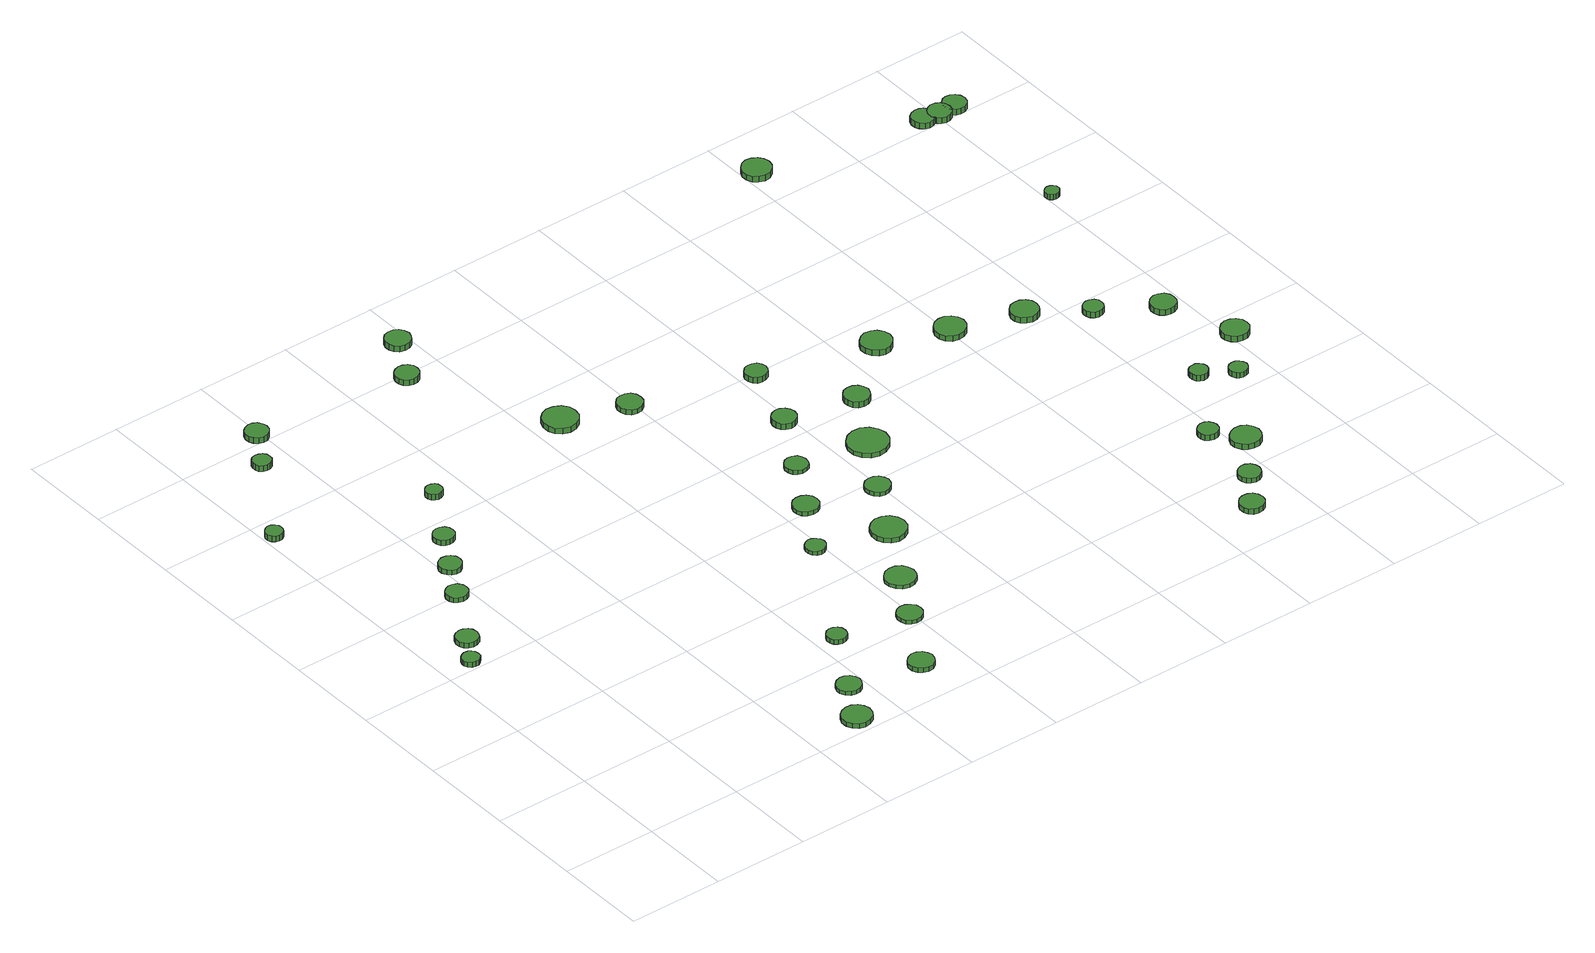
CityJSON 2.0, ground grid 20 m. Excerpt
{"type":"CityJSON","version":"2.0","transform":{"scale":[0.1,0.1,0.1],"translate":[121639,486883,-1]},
"CityObjects":{
"tree1":{"type":"SolitaryVegetationObject","attributes":{"function":"something"},"geometry":[{"type":"MultiSurface","lod":"1","boundaries":[[[0,1,2,3,4,5,6,7,8,9,10,11,12,13,14]],[[15,16,17,18,19,20,21,22,23,24,25,26,27,28,29]],[[0,29,28,1]],[[1,28,27,2]],[[2,27,26,3]],[[3,26,25,4]],[[4,25,24,5]],[[5,24,23,6]],[[6,23,22,7]],[[7,22,21,8]],[[8,21,20,9]],[[9,20,19,10]],[[10,19,18,11]],[[11,18,17,12]],[[12,17,16,13]],[[13,16,15,14]],[[14,15,29,0]]]}]},
"tree2":{"type":"SolitaryVegetationObject","attributes":{"function":"something"},"geometry":[{"type":"MultiSurface","lod":"1","boundaries":[[[30,31,32,33,34,35,36,37,38,39,40,41,42,43,44]],[[45,46,47,48,49,50,51,52,53,54,55,56,57,58,59]],[[30,59,58,31]],[[31,58,57,32]],[[32,57,56,33]],[[33,56,55,34]],[[34,55,54,35]],[[35,54,53,36]],[[36,53,52,37]],[[37,52,51,38]],[[38,51,50,39]],[[39,50,49,40]],[[40,49,48,41]],[[41,48,47,42]],[[42,47,46,43]],[[43,46,45,44]],[[44,45,59,30]]]}]},
"tree3":{"type":"SolitaryVegetationObject","attributes":{"function":"something"},"geometry":[{"type":"MultiSurface","lod":"1","boundaries":[[[60,61,62,63,64,65,66,67,68,69,70,71,72,73,74]],[[75,76,77,78,79,80,81,82,83,84,85,86,87,88,89]],[[60,89,88,61]],[[61,88,87,62]],[[62,87,86,63]],[[63,86,85,64]],[[64,85,84,65]],[[65,84,83,66]],[[66,83,82,67]],[[67,82,81,68]],[[68,81,80,69]],[[69,80,79,70]],[[70,79,78,71]],[[71,78,77,72]],[[72,77,76,73]],[[73,76,75,74]],[[74,75,89,60]]]}]},
"tree4":{"type":"SolitaryVegetationObject","attributes":{"function":"something"},"geometry":[{"type":"MultiSurface","lod":"1","boundaries":[[[90,91,92,93,94,95,96,97,98,99,100,101,102,103,104]],[[105,106,107,108,109,110,111,112,113,114,115,116,117,118,119]],[[90,119,118,91]],[[91,118,117,92]],[[92,117,116,93]],[[93,116,115,94]],[[94,115,114,95]],[[95,114,113,96]],[[96,113,112,97]],[[97,112,111,98]],[[98,111,110,99]],[[99,110,109,100]],[[100,109,108,101]],[[101,108,107,102]],[[102,107,106,103]],[[103,106,105,104]],[[104,105,119,90]]]}]},
"tree5":{"type":"SolitaryVegetationObject","attributes":{"function":"something"},"geometry":[{"type":"MultiSurface","lod":"1","boundaries":[[[120,121,122,123,124,125,126,127,128,129,130,131,132,133,134]],[[135,136,137,138,139,140,141,142,143,144,145,146,147,148,149]],[[120,149,148,121]],[[121,148,147,122]],[[122,147,146,123]],[[123,146,145,124]],[[124,145,144,125]],[[125,144,143,126]],[[126,143,142,127]],[[127,142,141,128]],[[128,141,140,129]],[[129,140,139,130]],[[130,139,138,131]],[[131,138,137,132]],[[132,137,136,133]],[[133,136,135,134]],[[134,135,149,120]]]}]},
"tree6":{"type":"SolitaryVegetationObject","attributes":{"function":"something"},"geometry":[{"type":"MultiSurface","lod":"1","boundaries":[[[150,151,152,153,154,155,156,157,158,159,160,161,162,163,164]],[[165,166,167,168,169,170,171,172,173,174,175,176,177,178,179]],[[150,179,178,151]],[[151,178,177,152]],[[152,177,176,153]],[[153,176,175,154]],[[154,175,174,155]],[[155,174,173,156]],[[156,173,172,157]],[[157,172,171,158]],[[158,171,170,159]],[[159,170,169,160]],[[160,169,168,161]],[[161,168,167,162]],[[162,167,166,163]],[[163,166,165,164]],[[164,165,179,150]]]}]},
"tree7":{"type":"SolitaryVegetationObject","attributes":{"function":"something"},"geometry":[{"type":"MultiSurface","lod":"1","boundaries":[[[180,181,182,183,184,185,186,187,188,189,190,191,192,193,194]],[[195,196,197,198,199,200,201,202,203,204,205,206,207,208,209]],[[180,209,208,181]],[[181,208,207,182]],[[182,207,206,183]],[[183,206,205,184]],[[184,205,204,185]],[[185,204,203,186]],[[186,203,202,187]],[[187,202,201,188]],[[188,201,200,189]],[[189,200,199,190]],[[190,199,198,191]],[[191,198,197,192]],[[192,197,196,193]],[[193,196,195,194]],[[194,195,209,180]]]}]},
"tree8":{"type":"SolitaryVegetationObject","attributes":{"function":"something"},"geometry":[{"type":"MultiSurface","lod":"1","boundaries":[[[210,211,212,213,214,215,216,217,218,219,220,221,222,223,224]],[[225,226,227,228,229,230,231,232,233,234,235,236,237,238,239]],[[210,239,238,211]],[[211,238,237,212]],[[212,237,236,213]],[[213,236,235,214]],[[214,235,234,215]],[[215,234,233,216]],[[216,233,232,217]],[[217,232,231,218]],[[218,231,230,219]],[[219,230,229,220]],[[220,229,228,221]],[[221,228,227,222]],[[222,227,226,223]],[[223,226,225,224]],[[224,225,239,210]]]}]},
"tree9":{"type":"SolitaryVegetationObject","attributes":{"function":"something"},"geometry":[{"type":"MultiSurface","lod":"1","boundaries":[[[240,241,242,243,244,245,246,247,248,249,250,251,252,253,254]],[[255,256,257,258,259,260,261,262,263,264,265,266,267,268,269]],[[240,269,268,241]],[[241,268,267,242]],[[242,267,266,243]],[[243,266,265,244]],[[244,265,264,245]],[[245,264,263,246]],[[246,263,262,247]],[[247,262,261,248]],[[248,261,260,249]],[[249,260,259,250]],[[250,259,258,251]],[[251,258,257,252]],[[252,257,256,253]],[[253,256,255,254]],[[254,255,269,240]]]}]},
"tree10":{"type":"SolitaryVegetationObject","attributes":{"function":"something"},"geometry":[{"type":"MultiSurface","lod":"1","boundaries":[[[270,271,272,273,274,275,276,277,278,279,280,281,282,283,284]],[[285,286,287,288,289,290,291,292,293,294,295,296,297,298,299]],[[270,299,298,271]],[[271,298,297,272]],[[272,297,296,273]],[[273,296,295,274]],[[274,295,294,275]],[[275,294,293,276]],[[276,293,292,277]],[[277,292,291,278]],[[278,291,290,279]],[[279,290,289,280]],[[280,289,288,281]],[[281,288,287,282]],[[282,287,286,283]],[[283,286,285,284]],[[284,285,299,270]]]}]},
"tree11":{"type":"SolitaryVegetationObject","attributes":{"function":"something"},"geometry":[{"type":"MultiSurface","lod":"1","boundaries":[[[300,301,302,303,304,305,306,307,308,309,310,311,312,313,314]],[[315,316,317,318,319,320,321,322,323,324,325,326,327,328,329]],[[300,329,328,301]],[[301,328,327,302]],[[302,327,326,303]],[[303,326,325,304]],[[304,325,324,305]],[[305,324,323,306]],[[306,323,322,307]],[[307,322,321,308]],[[308,321,320,309]],[[309,320,319,310]],[[310,319,318,311]],[[311,318,317,312]],[[312,317,316,313]],[[313,316,315,314]],[[314,315,329,300]]]}]},
"tree12":{"type":"SolitaryVegetationObject","attributes":{"function":"something"},"geometry":[{"type":"MultiSurface","lod":"1","boundaries":[[[330,331,332,333,334,335,336,337,338,339,340,341,342,343,344]],[[345,346,347,348,349,350,351,352,353,354,355,356,357,358,359]],[[330,359,358,331]],[[331,358,357,332]],[[332,357,356,333]],[[333,356,355,334]],[[334,355,354,335]],[[335,354,353,336]],[[336,353,352,337]],[[337,352,351,338]],[[338,351,350,339]],[[339,350,349,340]],[[340,349,348,341]],[[341,348,347,342]],[[342,347,346,343]],[[343,346,345,344]],[[344,345,359,330]]]}]},
"tree13":{"type":"SolitaryVegetationObject","attributes":{"function":"something"},"geometry":[{"type":"MultiSurface","lod":"1","boundaries":[[[360,361,362,363,364,365,366,367,368,369,370,371,372,373,374]],[[375,376,377,378,379,380,381,382,383,384,385,386,387,388,389]],[[360,389,388,361]],[[361,388,387,362]],[[362,387,386,363]],[[363,386,385,364]],[[364,385,384,365]],[[365,384,383,366]],[[366,383,382,367]],[[367,382,381,368]],[[368,381,380,369]],[[369,380,379,370]],[[370,379,378,371]],[[371,378,377,372]],[[372,377,376,373]],[[373,376,375,374]],[[374,375,389,360]]]}]},
"tree14":{"type":"SolitaryVegetationObject","attributes":{"function":"something"},"geometry":[{"type":"MultiSurface","lod":"1","boundaries":[[[390,391,392,393,394,395,396,397,398,399,400,401,402,403,404]],[[405,406,407,408,409,410,411,412,413,414,415,416,417,418,419]],[[390,419,418,391]],[[391,418,417,392]],[[392,417,416,393]],[[393,416,415,394]],[[394,415,414,395]],[[395,414,413,396]],[[396,413,412,397]],[[397,412,411,398]],[[398,411,410,399]],[[399,410,409,400]],[[400,409,408,401]],[[401,408,407,402]],[[402,407,406,403]],[[403,406,405,404]],[[404,405,419,390]]]}]},
"tree15":{"type":"SolitaryVegetationObject","attributes":{"function":"something"},"geometry":[{"type":"MultiSurface","lod":"1","boundaries":[[[420,421,422,423,424,425,426,427,428,429,430,431,432,433,434]],[[435,436,437,438,439,440,441,442,443,444,445,446,447,448,449]],[[420,449,448,421]],[[421,448,447,422]],[[422,447,446,423]],[[423,446,445,424]],[[424,445,444,425]],[[425,444,443,426]],[[426,443,442,427]],[[427,442,441,428]],[[428,441,440,429]],[[429,440,439,430]],[[430,439,438,431]],[[431,438,437,432]],[[432,437,436,433]],[[433,436,435,434]],[[434,435,449,420]]]}]},
"tree16":{"type":"SolitaryVegetationObject","attributes":{"function":"something"},"geometry":[{"type":"MultiSurface","lod":"1","boundaries":[[[450,451,452,453,454,455,456,457,458,459,460,461,462,463,464]],[[465,466,467,468,469,470,471,472,473,474,475,476,477,478,479]],[[450,479,478,451]],[[451,478,477,452]],[[452,477,476,453]],[[453,476,475,454]],[[454,475,474,455]],[[455,474,473,456]],[[456,473,472,457]],[[457,472,471,458]],[[458,471,470,459]],[[459,470,469,460]],[[460,469,468,461]],[[461,468,467,462]],[[462,467,466,463]],[[463,466,465,464]],[[464,465,479,450]]]}]},
"tree17":{"type":"SolitaryVegetationObject","attributes":{"function":"something"},"geometry":[{"type":"MultiSurface","lod":"1","boundaries":[[[480,481,482,483,484,485,486,487,488,489,490,491,492,493,494]],[[495,496,497,498,499,500,501,502,503,504,505,506,507,508,509]],[[480,509,508,481]],[[481,508,507,482]],[[482,507,506,483]],[[483,506,505,484]],[[484,505,504,485]],[[485,504,503,486]],[[486,503,502,487]],[[487,502,501,488]],[[488,501,500,489]],[[489,500,499,490]],[[490,499,498,491]],[[491,498,497,492]],[[492,497,496,493]],[[493,496,495,494]],[[494,495,509,480]]]}]},
"tree18":{"type":"SolitaryVegetationObject","attributes":{"function":"something"},"geometry":[{"type":"MultiSurface","lod":"1","boundaries":[[[510,511,512,513,514,515,516,517,518,519,520,521,522,523,524]],[[525,526,527,528,529,530,531,532,533,534,535,536,537,538,539]],[[510,539,538,511]],[[511,538,537,512]],[[512,537,536,513]],[[513,536,535,514]],[[514,535,534,515]],[[515,534,533,516]],[[516,533,532,517]],[[517,532,531,518]],[[518,531,530,519]],[[519,530,529,520]],[[520,529,528,521]],[[521,528,527,522]],[[522,527,526,523]],[[523,526,525,524]],[[524,525,539,510]]]}]},
"tree19":{"type":"SolitaryVegetationObject","attributes":{"function":"something"},"geometry":[{"type":"MultiSurface","lod":"1","boundaries":[[[540,541,542,543,544,545,546,547,548,549,550,551,552,553,554]],[[555,556,557,558,559,560,561,562,563,564,565,566,567,568,569]],[[540,569,568,541]],[[541,568,567,542]],[[542,567,566,543]],[[543,566,565,544]],[[544,565,564,545]],[[545,564,563,546]],[[546,563,562,547]],[[547,562,561,548]],[[548,561,560,549]],[[549,560,559,550]],[[550,559,558,551]],[[551,558,557,552]],[[552,557,556,553]],[[553,556,555,554]],[[554,555,569,540]]]}]},
"tree20":{"type":"SolitaryVegetationObject","attributes":{"function":"something"},"geometry":[{"type":"MultiSurface","lod":"1","boundaries":[[[570,571,572,573,574,575,576,577,578,579,580,581,582,583,584]],[[585,586,587,588,589,590,591,592,593,594,595,596,597,598,599]],[[570,599,598,571]],[[571,598,597,572]],[[572,597,596,573]],[[573,596,595,574]],[[574,595,594,575]],[[575,594,593,576]],[[576,593,592,577]],[[577,592,591,578]],[[578,591,590,579]],[[579,590,589,580]],[[580,589,588,581]],[[581,588,587,582]],[[582,587,586,583]],[[583,586,585,584]],[[584,585,599,570]]]}]},
"tree21":{"type":"SolitaryVegetationObject","attributes":{"function":"something"},"geometry":[{"type":"MultiSurface","lod":"1","boundaries":[[[600,601,602,603,604,605,606,607,608,609,610,611,612,613,614]],[[615,616,617,618,619,620,621,622,623,624,625,626,627,628,629]],[[600,629,628,601]],[[601,628,627,602]],[[602,627,626,603]],[[603,626,625,604]],[[604,625,624,605]],[[605,624,623,606]],[[606,623,622,607]],[[607,622,621,608]],[[608,621,620,609]],[[609,620,619,610]],[[610,619,618,611]],[[611,618,617,612]],[[612,617,616,613]],[[613,616,615,614]],[[614,615,629,600]]]}]},
"tree22":{"type":"SolitaryVegetationObject","attributes":{"function":"something"},"geometry":[{"type":"MultiSurface","lod":"1","boundaries":[[[630,631,632,633,634,635,636,637,638,639,640,641,642,643,644]],[[645,646,647,648,649,650,651,652,653,654,655,656,657,658,659]],[[630,659,658,631]],[[631,658,657,632]],[[632,657,656,633]],[[633,656,655,634]],[[634,655,654,635]],[[635,654,653,636]],[[636,653,652,637]],[[637,652,651,638]],[[638,651,650,639]],[[639,650,649,640]],[[640,649,648,641]],[[641,648,647,642]],[[642,647,646,643]],[[643,646,645,644]],[[644,645,659,630]]]}]},
"tree23":{"type":"SolitaryVegetationObject","attributes":{"function":"something"},"geometry":[{"type":"MultiSurface","lod":"1","boundaries":[[[660,661,662,663,664,665,666,667,668,669,670,671,672,673,674]],[[675,676,677,678,679,680,681,682,683,684,685,686,687,688,689]],[[660,689,688,661]],[[661,688,687,662]],[[662,687,686,663]],[[663,686,685,664]],[[664,685,684,665]],[[665,684,683,666]],[[666,683,682,667]],[[667,682,681,668]],[[668,681,680,669]],[[669,680,679,670]],[[670,679,678,671]],[[671,678,677,672]],[[672,677,676,673]],[[673,676,675,674]],[[674,675,689,660]]]}]},
"tree24":{"type":"SolitaryVegetationObject","attributes":{"function":"something"},"geometry":[{"type":"MultiSurface","lod":"1","boundaries":[[[690,691,692,693,694,695,696,697,698,699,700,701,702,703,704]],[[705,706,707,708,709,710,711,712,713,714,715,716,717,718,719]],[[690,719,718,691]],[[691,718,717,692]],[[692,717,716,693]],[[693,716,715,694]],[[694,715,714,695]],[[695,714,713,696]],[[696,713,712,697]],[[697,712,711,698]],[[698,711,710,699]],[[699,710,709,700]],[[700,709,708,701]],[[701,708,707,702]],[[702,707,706,703]],[[703,706,705,704]],[[704,705,719,690]]]}]},
"tree25":{"type":"SolitaryVegetationObject","attributes":{"function":"something"},"geometry":[{"type":"MultiSurface","lod":"1","boundaries":[[[720,721,722,723,724,725,726,727,728,729,730,731,732,733,734]],[[735,736,737,738,739,740,741,742,743,744,745,746,747,748,749]],[[720,749,748,721]],[[721,748,747,722]],[[722,747,746,723]],[[723,746,745,724]],[[724,745,744,725]],[[725,744,743,726]],[[726,743,742,727]],[[727,742,741,728]],[[728,741,740,729]],[[729,740,739,730]],[[730,739,738,731]],[[731,738,737,732]],[[732,737,736,733]],[[733,736,735,734]],[[734,735,749,720]]]}]},
"tree26":{"type":"SolitaryVegetationObject","attributes":{"function":"something"},"geometry":[{"type":"MultiSurface","lod":"1","boundaries":[[[750,751,752,753,754,755,756,757,758,759,760,761,762,763,764]],[[765,766,767,768,769,770,771,772,773,774,775,776,777,778,779]],[[750,779,778,751]],[[751,778,777,752]],[[752,777,776,753]],[[753,776,775,754]],[[754,775,774,755]],[[755,774,773,756]],[[756,773,772,757]],[[757,772,771,758]],[[758,771,770,759]],[[759,770,769,760]],[[760,769,768,761]],[[761,768,767,762]],[[762,767,766,763]],[[763,766,765,764]],[[764,765,779,750]]]}]},
"tree27":{"type":"SolitaryVegetationObject","attributes":{"function":"something"},"geometry":[{"type":"MultiSurface","lod":"1","boundaries":[[[780,781,782,783,784,785,786,787,788,789,790,791,792,793,794]],[[795,796,797,798,799,800,801,802,803,804,805,806,807,808,809]],[[780,809,808,781]],[[781,808,807,782]],[[782,807,806,783]],[[783,806,805,784]],[[784,805,804,785]],[[785,804,803,786]],[[786,803,802,787]],[[787,802,801,788]],[[788,801,800,789]],[[789,800,799,790]],[[790,799,798,791]],[[791,798,797,792]],[[792,797,796,793]],[[793,796,795,794]],[[794,795,809,780]]]}]},
"tree28":{"type":"SolitaryVegetationObject","attributes":{"function":"something"},"geometry":[{"type":"MultiSurface","lod":"1","boundaries":[[[810,811,812,813,814,815,816,817,818,819,820,821,822,823,824]],[[825,826,827,828,829,830,831,832,833,834,835,836,837,838,839]],[[810,839,838,811]],[[811,838,837,812]],[[812,837,836,813]],[[813,836,835,814]],[[814,835,834,815]],[[815,834,833,816]],[[816,833,832,817]],[[817,832,831,818]],[[818,831,830,819]],[[819,830,829,820]],[[820,829,828,821]],[[821,828,827,822]],[[822,827,826,823]],[[823,826,825,824]],[[824,825,839,810]]]}]},
"tree29":{"type":"SolitaryVegetationObject","attributes":{"function":"something"},"geometry":[{"type":"MultiSurface","lod":"1","boundaries":[[[840,841,842,843,844,845,846,847,848,849,850,851,852,853,854]],[[855,856,857,858,859,860,861,862,863,864,865,866,867,868,869]],[[840,869,868,841]],[[841,868,867,842]],[[842,867,866,843]],[[843,866,865,844]],[[844,865,864,845]],[[845,864,863,846]],[[846,863,862,847]],[[847,862,861,848]],[[848,861,860,849]],[[849,860,859,850]],[[850,859,858,851]],[[851,858,857,852]],[[852,857,856,853]],[[853,856,855,854]],[[854,855,869,840]]]}]},
"tree30":{"type":"SolitaryVegetationObject","attributes":{"function":"something"},"geometry":[{"type":"MultiSurface","lod":"1","boundaries":[[[870,871,872,873,874,875,876,877,878,879,880,881,882,883,884]],[[885,886,887,888,889,890,891,892,893,894,895,896,897,898,899]],[[870,899,898,871]],[[871,898,897,872]],[[872,897,896,873]],[[873,896,895,874]],[[874,895,894,875]],[[875,894,893,876]],[[876,893,892,877]],[[877,892,891,878]],[[878,891,890,879]],[[879,890,889,880]],[[880,889,888,881]],[[881,888,887,882]],[[882,887,886,883]],[[883,886,885,884]],[[884,885,899,870]]]}]},
"tree31":{"type":"SolitaryVegetationObject","attributes":{"function":"something"},"geometry":[{"type":"MultiSurface","lod":"1","boundaries":[[[900,901,902,903,904,905,906,907,908,909,910,911,912,913,914]],[[915,916,917,918,919,920,921,922,923,924,925,926,927,928,929]],[[900,929,928,901]],[[901,928,927,902]],[[902,927,926,903]],[[903,926,925,904]],[[904,925,924,905]],[[905,924,923,906]],[[906,923,922,907]],[[907,922,921,908]],[[908,921,920,909]],[[909,920,919,910]],[[910,919,918,911]],[[911,918,917,912]],[[912,917,916,913]],[[913,916,915,914]],[[914,915,929,900]]]}]},
"tree32":{"type":"SolitaryVegetationObject","attributes":{"function":"something"},"geometry":[{"type":"MultiSurface","lod":"1","boundaries":[[[930,931,932,933,934,935,936,937,938,939,940,941,942,943,944]],[[945,946,947,948,949,950,951,952,953,954,955,956,957,958,959]],[[930,959,958,931]],[[931,958,957,932]],[[932,957,956,933]],[[933,956,955,934]],[[934,955,954,935]],[[935,954,953,936]],[[936,953,952,937]],[[937,952,951,938]],[[938,951,950,939]],[[939,950,949,940]],[[940,949,948,941]],[[941,948,947,942]],[[942,947,946,943]],[[943,946,945,944]],[[944,945,959,930]]]}]},
"tree33":{"type":"SolitaryVegetationObject","attributes":{"function":"something"},"geometry":[{"type":"MultiSurface","lod":"1","boundaries":[[[960,961,962,963,964,965,966,967,968,969,970,971,972,973,974]],[[975,976,977,978,979,980,981,982,983,984,985,986,987,988,989]],[[960,989,988,961]],[[961,988,987,962]],[[962,987,986,963]],[[963,986,985,964]],[[964,985,984,965]],[[965,984,983,966]],[[966,983,982,967]],[[967,982,981,968]],[[968,981,980,969]],[[969,980,979,970]],[[970,979,978,971]],[[971,978,977,972]],[[972,977,976,973]],[[973,976,975,974]],[[974,975,989,960]]]}]},
"tree34":{"type":"SolitaryVegetationObject","attributes":{"function":"something"},"geometry":[{"type":"MultiSurface","lod":"1","boundaries":[[[990,991,992,993,994,995,996,997,998,999,1000,1001,1002,1003,1004]],[[1005,1006,1007,1008,1009,1010,1011,1012,1013,1014,1015,1016,1017,1018,1019]],[[990,1019,1018,991]],[[991,1018,1017,992]],[[992,1017,1016,993]],[[993,1016,1015,994]],[[994,1015,1014,995]],[[995,1014,1013,996]],[[996,1013,1012,997]],[[997,1012,1011,998]],[[998,1011,1010,999]],[[999,1010,1009,1000]],[[1000,1009,1008,1001]],[[1001,1008,1007,1002]],[[1002,1007,1006,1003]],[[1003,1006,1005,1004]],[[1004,1005,1019,990]]]}]},
"tree35":{"type":"SolitaryVegetationObject","attributes":{"function":"something"},"geometry":[{"type":"MultiSurface","lod":"1","boundaries":[[[1020,1021,1022,1023,1024,1025,1026,1027,1028,1029,1030,1031,1032,1033,1034]],[[1035,1036,1037,1038,1039,1040,1041,1042,1043,1044,1045,1046,1047,1048,1049]],[[1020,1049,1048,1021]],[[1021,1048,1047,1022]],[[1022,1047,1046,1023]],[[1023,1046,1045,1024]],[[1024,1045,1044,1025]],[[1025,1044,1043,1026]],[[1026,1043,1042,1027]],[[1027,1042,1041,1028]],[[1028,1041,1040,1029]],[[1029,1040,1039,1030]],[[1030,1039,1038,1031]],[[1031,1038,1037,1032]],[[1032,1037,1036,1033]],[[1033,1036,1035,1034]],[[1034,1035,1049,1020]]]}]},
"tree36":{"type":"SolitaryVegetationObject","attributes":{"function":"something"},"geometry":[{"type":"MultiSurface","lod":"1","boundaries":[[[1050,1051,1052,1053,1054,1055,1056,1057,1058,1059,1060,1061,1062,1063,1064]],[[1065,1066,1067,1068,1069,1070,1071,1072,1073,1074,1075,1076,1077,1078,1079]],[[1050,1079,1078,1051]],[[1051,1078,1077,1052]],[[1052,1077,1076,1053]],[[1053,1076,1075,1054]],[[1054,1075,1074,1055]],[[1055,1074,1073,1056]],[[1056,1073,1072,1057]],[[1057,1072,1071,1058]],[[1058,1071,1070,1059]],[[1059,1070,1069,1060]],[[1060,1069,1068,1061]],[[1061,1068,1067,1062]],[[1062,1067,1066,1063]],[[1063,1066,1065,1064]],[[1064,1065,1079,1050]]]}]},
"tree37":{"type":"SolitaryVegetationObject","attributes":{"function":"something"},"geometry":[{"type":"MultiSurface","lod":"1","boundaries":[[[1080,1081,1082,1083,1084,1085,1086,1087,1088,1089,1090,1091,1092,1093,1094]],[[1095,1096,1097,1098,1099,1100,1101,1102,1103,1104,1105,1106,1107,1108,1109]],[[1080,1109,1108,1081]],[[1081,1108,1107,1082]],[[1082,1107,1106,1083]],[[1083,1106,1105,1084]],[[1084,1105,1104,1085]],[[1085,1104,1103,1086]],[[1086,1103,1102,1087]],[[1087,1102,1101,1088]],[[1088,1101,1100,1089]],[[1089,1100,1099,1090]],[[1090,1099,1098,1091]],[[1091,1098,1097,1092]],[[1092,1097,1096,1093]],[[1093,1096,1095,1094]],[[1094,1095,1109,1080]]]}]},
"tree38":{"type":"SolitaryVegetationObject","attributes":{"function":"something"},"geometry":[{"type":"MultiSurface","lod":"1","boundaries":[[[1110,1111,1112,1113,1114,1115,1116,1117,1118,1119,1120,1121,1122,1123,1124]],[[1125,1126,1127,1128,1129,1130,1131,1132,1133,1134,1135,1136,1137,1138,1139]],[[1110,1139,1138,1111]],[[1111,1138,1137,1112]],[[1112,1137,1136,1113]],[[1113,1136,1135,1114]],[[1114,1135,1134,1115]],[[1115,1134,1133,1116]],[[1116,1133,1132,1117]],[[1117,1132,1131,1118]],[[1118,1131,1130,1119]],[[1119,1130,1129,1120]],[[1120,1129,1128,1121]],[[1121,1128,1127,1122]],[[1122,1127,1126,1123]],[[1123,1126,1125,1124]],[[1124,1125,1139,1110]]]}]},
"tree39":{"type":"SolitaryVegetationObject","attributes":{"function":"something"},"geometry":[{"type":"MultiSurface","lod":"1","boundaries":[[[1140,1141,1142,1143,1144,1145,1146,1147,1148,1149,1150,1151,1152,1153,1154]],[[1155,1156,1157,1158,1159,1160,1161,1162,1163,1164,1165,1166,1167,1168,1169]],[[1140,1169,1168,1141]],[[1141,1168,1167,1142]],[[1142,1167,1166,1143]],[[1143,1166,1165,1144]],[[1144,1165,1164,1145]],[[1145,1164,1163,1146]],[[1146,1163,1162,1147]],[[1147,1162,1161,1148]],[[1148,1161,1160,1149]],[[1149,1160,1159,1150]],[[1150,1159,1158,1151]],[[1151,1158,1157,1152]],[[1152,1157,1156,1153]],[[1153,1156,1155,1154]],[[1154,1155,1169,1140]]]}]},
"tree40":{"type":"SolitaryVegetationObject","attributes":{"function":"something"},"geometry":[{"type":"MultiSurface","lod":"1","boundaries":[[[1170,1171,1172,1173,1174,1175,1176,1177,1178,1179,1180,1181,1182,1183,1184]],[[1185,1186,1187,1188,1189,1190,1191,1192,1193,1194,1195,1196,1197,1198,1199]],[[1170,1199,1198,1171]],[[1171,1198,1197,1172]],[[1172,1197,1196,1173]],[[1173,1196,1195,1174]],[[1174,1195,1194,1175]],[[1175,1194,1193,1176]],[[1176,1193,1192,1177]],[[1177,1192,1191,1178]],[[1178,1191,1190,1179]],[[1179,1190,1189,1180]],[[1180,1189,1188,1181]],[[1181,1188,1187,1182]],[[1182,1187,1186,1183]],[[1183,1186,1185,1184]],[[1184,1185,1199,1170]]]}]},
"tree41":{"type":"SolitaryVegetationObject","attributes":{"function":"something"},"geometry":[{"type":"MultiSurface","lod":"1","boundaries":[[[1200,1201,1202,1203,1204,1205,1206,1207,1208,1209,1210,1211,1212,1213,1214]],[[1215,1216,1217,1218,1219,1220,1221,1222,1223,1224,1225,1226,1227,1228,1229]],[[1200,1229,1228,1201]],[[1201,1228,1227,1202]],[[1202,1227,1226,1203]],[[1203,1226,1225,1204]],[[1204,1225,1224,1205]],[[1205,1224,1223,1206]],[[1206,1223,1222,1207]],[[1207,1222,1221,1208]],[[1208,1221,1220,1209]],[[1209,1220,1219,1210]],[[1210,1219,1218,1211]],[[1211,1218,1217,1212]],[[1212,1217,1216,1213]],[[1213,1216,1215,1214]],[[1214,1215,1229,1200]]]}]},
"tree42":{"type":"SolitaryVegetationObject","attributes":{"function":"something"},"geometry":[{"type":"MultiSurface","lod":"1","boundaries":[[[1230,1231,1232,1233,1234,1235,1236,1237,1238,1239,1240,1241,1242,1243,1244]],[[1245,1246,1247,1248,1249,1250,1251,1252,1253,1254,1255,1256,1257,1258,1259]],[[1230,1259,1258,1231]],[[1231,1258,1257,1232]],[[1232,1257,1256,1233]],[[1233,1256,1255,1234]],[[1234,1255,1254,1235]],[[1235,1254,1253,1236]],[[1236,1253,1252,1237]],[[1237,1252,1251,1238]],[[1238,1251,1250,1239]],[[1239,1250,1249,1240]],[[1240,1249,1248,1241]],[[1241,1248,1247,1242]],[[1242,1247,1246,1243]],[[1243,1246,1245,1244]],[[1244,1245,1259,1230]]]}]},
"tree43":{"type":"SolitaryVegetationObject","attributes":{"function":"something"},"geometry":[{"type":"MultiSurface","lod":"1","boundaries":[[[1260,1261,1262,1263,1264,1265,1266,1267,1268,1269,1270,1271,1272,1273,1274]],[[1275,1276,1277,1278,1279,1280,1281,1282,1283,1284,1285,1286,1287,1288,1289]],[[1260,1289,1288,1261]],[[1261,1288,1287,1262]],[[1262,1287,1286,1263]],[[1263,1286,1285,1264]],[[1264,1285,1284,1265]],[[1265,1284,1283,1266]],[[1266,1283,1282,1267]],[[1267,1282,1281,1268]],[[1268,1281,1280,1269]],[[1269,1280,1279,1270]],[[1270,1279,1278,1271]],[[1271,1278,1277,1272]],[[1272,1277,1276,1273]],[[1273,1276,1275,1274]],[[1274,1275,1289,1260]]]}]},
"tree44":{"type":"SolitaryVegetationObject","attributes":{"function":"something"},"geometry":[{"type":"MultiSurface","lod":"1","boundaries":[[[1290,1291,1292,1293,1294,1295,1296,1297,1298,1299,1300,1301,1302,1303,1304]],[[1305,1306,1307,1308,1309,1310,1311,1312,1313,1314,1315,1316,1317,1318,1319]],[[1290,1319,1318,1291]],[[1291,1318,1317,1292]],[[1292,1317,1316,1293]],[[1293,1316,1315,1294]],[[1294,1315,1314,1295]],[[1295,1314,1313,1296]],[[1296,1313,1312,1297]],[[1297,1312,1311,1298]],[[1298,1311,1310,1299]],[[1299,1310,1309,1300]],[[1300,1309,1308,1301]],[[1301,1308,1307,1302]],[[1302,1307,1306,1303]],[[1303,1306,1305,1304]],[[1304,1305,1319,1290]]]}]},
"tree45":{"type":"SolitaryVegetationObject","attributes":{"function":"something"},"geometry":[{"type":"MultiSurface","lod":"1","boundaries":[[[1320,1321,1322,1323,1324,1325,1326,1327,1328,1329,1330,1331,1332,1333,1334]],[[1335,1336,1337,1338,1339,1340,1341,1342,1343,1344,1345,1346,1347,1348,1349]],[[1320,1349,1348,1321]],[[1321,1348,1347,1322]],[[1322,1347,1346,1323]],[[1323,1346,1345,1324]],[[1324,1345,1344,1325]],[[1325,1344,1343,1326]],[[1326,1343,1342,1327]],[[1327,1342,1341,1328]],[[1328,1341,1340,1329]],[[1329,1340,1339,1330]],[[1330,1339,1338,1331]],[[1331,1338,1337,1332]],[[1332,1337,1336,1333]],[[1333,1336,1335,1334]],[[1334,1335,1349,1320]]]}]}
},
"vertices":[
[84,623,17],[83,630,17],[78,636,17],[72,640,17],[64,641,17],[57,638,17],[51,633,17],[48,626,17],[48,619,17],[51,612,17],[57,607,17],[64,605,17],[72,605,17],[78,609,17],[83,615,17],[83,615,6],[78,609,6],[72,605,6],[64,605,6],[57,607,6],[51,612,6],[48,619,6],[48,626,6],[51,633,6],[57,638,6],[64,641,6],[72,640,6],[78,636,6],[83,630,6],[84,623,6],
[124,678,17],[122,688,17],[117,695,17],[108,700,17],[99,701,17],[89,698,17],[82,692,17],[78,683,17],[78,673,17],[82,664,17],[89,658,17],[99,655,17],[108,656,17],[117,661,17],[122,669,17],[122,669,6],[117,661,6],[108,656,6],[99,655,6],[89,658,6],[82,664,6],[78,673,6],[78,683,6],[82,692,6],[89,698,6],[99,701,6],[108,700,6],[117,695,6],[122,688,6],[124,678,6],
[40,1156,19],[39,1163,19],[35,1169,19],[28,1173,19],[21,1174,19],[14,1171,19],[8,1166,19],[5,1160,19],[5,1152,19],[8,1145,19],[14,1140,19],[21,1138,19],[28,1139,19],[35,1143,19],[39,1149,19],[39,1149,6],[35,1143,6],[28,1139,6],[21,1138,6],[14,1140,6],[8,1145,6],[5,1152,6],[5,1160,6],[8,1166,6],[14,1171,6],[21,1174,6],[28,1173,6],[35,1169,6],[39,1163,6],[40,1156,6],
[196,800,17],[194,809,17],[188,817,17],[180,821,17],[171,822,17],[162,819,17],[155,813,17],[151,805,17],[151,795,17],[155,787,17],[162,781,17],[171,778,17],[180,779,17],[188,783,17],[194,791,17],[194,791,6],[188,783,6],[180,779,6],[171,778,6],[162,781,6],[155,787,6],[151,795,6],[151,805,6],[155,813,6],[162,819,6],[171,822,6],[180,821,6],[188,817,6],[194,809,6],[196,800,6],
[241,876,17],[239,886,17],[233,894,17],[225,898,17],[215,899,17],[206,896,17],[199,890,17],[195,881,17],[195,872,17],[199,863,17],[206,856,17],[215,853,17],[225,854,17],[233,859,17],[239,867,17],[239,867,6],[233,859,6],[225,854,6],[215,853,6],[206,856,6],[199,863,6],[195,872,6],[195,881,6],[199,890,6],[206,896,6],[215,899,6],[225,898,6],[233,894,6],[239,886,6],[241,876,6],
[548,39,16],[545,51,16],[538,62,16],[526,68,16],[514,69,16],[502,65,16],[492,57,16],[487,45,16],[487,32,16],[492,21,16],[502,12,16],[514,8,16],[526,10,16],[538,16,16],[545,26,16],[545,26,6],[538,16,6],[526,10,6],[514,8,6],[502,12,6],[492,21,6],[487,32,6],[487,45,6],[492,57,6],[502,65,6],[514,69,6],[526,68,6],[538,62,6],[545,51,6],[548,39,6],
[160,1342,20],[159,1350,20],[154,1356,20],[147,1360,20],[139,1361,20],[131,1359,20],[125,1353,20],[122,1346,20],[122,1338,20],[125,1331,20],[131,1325,20],[139,1323,20],[147,1324,20],[154,1328,20],[159,1334,20],[159,1334,7],[154,1328,7],[147,1324,7],[139,1323,7],[131,1325,7],[125,1331,7],[122,1338,7],[122,1346,7],[125,1353,7],[131,1359,7],[139,1361,7],[147,1360,7],[154,1356,7],[159,1350,7],[160,1342,7],
[286,954,18],[284,963,18],[279,970,18],[271,974,18],[262,975,18],[254,973,18],[247,967,18],[243,958,18],[243,950,18],[247,941,18],[254,935,18],[262,933,18],[271,934,18],[279,938,18],[284,945,18],[284,945,6],[279,938,6],[271,934,6],[262,933,6],[254,935,6],[247,941,6],[243,950,6],[243,958,6],[247,967,6],[254,973,6],[262,975,6],[271,974,6],[279,970,6],[284,963,6],[286,954,6],
[591,123,16],[588,133,16],[582,142,16],[573,147,16],[563,148,16],[553,145,16],[545,138,16],[540,128,16],[540,118,16],[545,108,16],[553,101,16],[563,98,16],[573,99,16],[582,104,16],[588,113,16],[588,113,7],[582,104,7],[573,99,7],[563,98,7],[553,101,7],[545,108,7],[540,118,7],[540,128,7],[545,138,7],[553,145,7],[563,148,7],[573,147,7],[582,142,7],[588,133,7],[591,123,7],
[215,1421,19],[213,1430,19],[207,1439,19],[199,1444,19],[189,1445,19],[179,1441,19],[172,1435,19],[168,1426,19],[168,1416,19],[172,1407,19],[179,1400,19],[189,1397,19],[199,1398,19],[207,1403,19],[213,1411,19],[213,1411,6],[207,1403,6],[199,1398,6],[189,1397,6],[179,1400,6],[172,1407,6],[168,1416,6],[168,1426,6],[172,1435,6],[179,1441,6],[189,1445,6],[199,1444,6],[207,1439,6],[213,1430,6],[215,1421,6],
[348,1068,24],[347,1075,24],[343,1081,24],[336,1084,24],[329,1085,24],[323,1083,24],[317,1078,24],[314,1072,24],[314,1065,24],[317,1058,24],[323,1053,24],[329,1051,24],[336,1052,24],[343,1055,24],[347,1061,24],[347,1061,11],[343,1055,11],[336,1052,11],[329,1051,11],[323,1053,11],[317,1058,11],[314,1065,11],[314,1072,11],[317,1078,11],[323,1083,11],[329,1085,11],[336,1084,11],[343,1081,11],[347,1075,11],[348,1068,11],
[663,258,17],[662,267,17],[657,273,17],[649,278,17],[641,279,17],[633,276,17],[627,270,17],[623,263,17],[623,254,17],[627,246,17],[633,241,17],[641,238,17],[649,239,17],[657,243,17],[662,250,17],[662,250,7],[657,243,7],[649,239,7],[641,238,7],[633,241,7],[627,246,7],[623,254,7],[623,263,7],[627,270,7],[633,276,7],[641,279,7],[649,278,7],[657,273,7],[662,267,7],[663,258,7],
[743,98,16],[740,108,16],[734,117,16],[724,123,16],[713,124,16],[703,120,16],[695,113,16],[690,103,16],[690,92,16],[695,82,16],[703,75,16],[713,71,16],[724,72,16],[734,78,16],[740,87,16],[740,87,6],[734,78,6],[724,72,6],[713,71,6],[703,75,6],[695,82,6],[690,92,6],[690,103,6],[695,113,6],[703,120,6],[713,124,6],[724,123,6],[734,117,6],[740,108,6],[743,98,6],
[818,228,15],[816,239,15],[809,247,15],[800,253,15],[789,254,15],[779,251,15],[771,243,15],[767,234,15],[767,223,15],[771,213,15],[779,206,15],[789,203,15],[800,204,15],[809,209,15],[816,218,15],[816,218,7],[809,209,7],[800,204,7],[789,203,7],[779,206,7],[771,213,7],[767,223,7],[767,234,7],[771,243,7],[779,251,7],[789,254,7],[800,253,7],[809,247,7],[816,239,7],[818,228,7],
[806,501,16],[804,509,16],[799,516,16],[791,521,16],[783,522,16],[775,519,16],[768,513,16],[765,505,16],[765,497,16],[768,489,16],[775,483,16],[783,480,16],[791,481,16],[799,486,16],[804,493,16],[804,493,7],[799,486,7],[791,481,7],[783,480,7],[775,483,7],[768,489,7],[765,497,7],[765,505,7],[768,513,7],[775,519,7],[783,522,7],[791,521,7],[799,516,7],[804,509,7],[806,501,7],
[544,1387,22],[542,1397,22],[536,1405,22],[527,1410,22],[517,1411,22],[508,1408,22],[500,1402,22],[496,1392,22],[496,1382,22],[500,1373,22],[508,1366,22],[517,1363,22],[527,1364,22],[536,1369,22],[542,1377,22],[542,1377,9],[536,1369,9],[527,1364,9],[517,1363,9],[508,1366,9],[500,1373,9],[496,1382,9],[496,1392,9],[500,1402,9],[508,1408,9],[517,1411,9],[527,1410,9],[536,1405,9],[542,1397,9],[544,1387,9],
[881,329,15],[878,342,15],[871,352,15],[860,359,15],[847,360,15],[834,356,15],[825,348,15],[819,336,15],[819,323,15],[825,311,15],[834,302,15],[847,298,15],[860,299,15],[871,306,15],[878,316,15],[878,316,7],[871,306,7],[860,299,7],[847,298,7],[834,302,7],[825,311,7],[819,323,7],[819,336,7],[825,348,7],[834,356,7],[847,360,7],[860,359,7],[871,352,7],[878,342,7],[881,329,7],
[695,1105,18],[692,1120,18],[683,1132,18],[670,1139,18],[655,1141,18],[641,1136,18],[630,1126,18],[624,1112,18],[624,1097,18],[630,1084,18],[641,1074,18],[655,1069,18],[670,1071,18],[683,1078,18],[692,1090,18],[692,1090,6],[683,1078,6],[670,1071,6],[655,1069,6],[641,1074,6],[630,1084,6],[624,1097,6],[624,1112,6],[630,1126,6],[641,1136,6],[655,1141,6],[670,1139,6],[683,1132,6],[692,1120,6],[695,1105,6],
[603,1486,18],[600,1497,18],[594,1506,18],[585,1511,18],[574,1512,18],[563,1509,18],[555,1501,18],[551,1491,18],[551,1481,18],[555,1471,18],[563,1463,18],[574,1460,18],[585,1461,18],[594,1466,18],[600,1475,18],[600,1475,5],[594,1466,5],[585,1461,5],[574,1460,5],[563,1463,5],[555,1471,5],[551,1481,5],[551,1491,5],[555,1501,5],[563,1509,5],[574,1512,5],[585,1511,5],[594,1506,5],[600,1497,5],[603,1486,5],
[877,613,16],[875,624,16],[868,633,16],[859,638,16],[848,639,16],[837,636,16],[829,628,16],[825,618,16],[825,607,16],[829,597,16],[837,590,16],[848,587,16],[859,588,16],[868,593,16],[875,602,16],[875,602,7],[868,593,7],[859,588,7],[848,587,7],[837,590,7],[829,597,7],[825,607,7],[825,618,7],[829,628,7],[837,636,7],[848,639,7],[859,638,7],[868,633,7],[875,624,7],[877,613,7],
[961,459,17],[958,473,17],[949,486,17],[936,493,17],[921,495,17],[907,490,17],[896,480,17],[890,466,17],[890,451,17],[896,438,17],[907,428,17],[921,423,17],[936,425,17],[949,432,17],[958,444,17],[958,444,7],[949,432,7],[936,425,7],[921,423,7],[907,428,7],[896,438,7],[890,451,7],[890,466,7],[896,480,7],[907,490,7],[921,495,7],[936,493,7],[949,486,7],[958,473,7],[961,459,7],
[818,1065,16],[816,1076,16],[810,1085,16],[800,1090,16],[789,1091,16],[779,1088,16],[771,1080,16],[767,1071,16],[767,1060,16],[771,1050,16],[779,1042,16],[789,1039,16],[800,1040,16],[810,1046,16],[816,1054,16],[816,1054,5],[810,1046,5],[800,1040,5],[789,1039,5],[779,1042,5],[771,1050,5],[767,1060,5],[767,1071,5],[771,1080,5],[779,1088,5],[789,1091,5],[800,1090,5],[810,1085,5],[816,1076,5],[818,1065,5],
[939,724,15],[937,733,15],[932,741,15],[923,746,15],[913,747,15],[904,744,15],[897,738,15],[893,729,15],[893,719,15],[897,710,15],[904,704,15],[913,700,15],[923,702,15],[932,706,15],[937,714,15],[937,714,6],[932,706,6],[923,702,6],[913,700,6],[904,704,6],[897,710,6],[893,719,6],[893,729,6],[897,738,6],[904,744,6],[913,747,6],[923,746,6],[932,741,6],[937,733,6],[939,724,6],
[1020,579,15],[1017,589,15],[1011,598,15],[1002,603,15],[991,604,15],[981,601,15],[973,594,15],[969,584,15],[969,573,15],[973,564,15],[981,556,15],[991,553,15],[1002,554,15],[1011,560,15],[1017,568,15],[1017,568,6],[1011,560,6],[1002,554,6],[991,553,6],[981,556,6],[973,564,6],[969,573,6],[969,584,6],[973,594,6],[981,601,6],[991,604,6],[1002,603,6],[1011,598,6],[1017,589,6],[1020,579,6],
[1011,849,19],[1009,859,19],[1003,867,19],[994,873,19],[984,874,19],[974,870,19],[966,864,19],[962,854,19],[962,844,19],[966,834,19],[974,828,19],[984,824,19],[994,825,19],[1003,831,19],[1009,839,19],[1009,839,6],[1003,831,6],[994,825,6],[984,824,6],[974,828,6],[966,834,6],[962,844,6],[962,854,6],[966,864,6],[974,870,6],[984,874,6],[994,873,6],[1003,867,6],[1009,859,6],[1011,849,6],
[1105,696,16],[1101,713,16],[1091,727,16],[1076,736,16],[1059,737,16],[1043,732,16],[1030,720,16],[1023,705,16],[1023,687,16],[1030,672,16],[1043,660,16],[1059,655,16],[1076,657,16],[1091,665,16],[1101,679,16],[1101,679,6],[1091,665,6],[1076,657,6],[1059,655,6],[1043,660,6],[1030,672,6],[1023,687,6],[1023,705,6],[1030,720,6],[1043,732,6],[1059,737,6],[1076,736,6],[1091,727,6],[1101,713,6],[1105,696,6],
[1054,990,22],[1052,999,22],[1047,1007,22],[1038,1011,22],[1029,1012,22],[1020,1010,22],[1013,1003,22],[1009,995,22],[1009,985,22],[1013,977,22],[1020,970,22],[1029,968,22],[1038,969,22],[1047,973,22],[1052,981,22],[1052,981,9],[1047,973,9],[1038,969,9],[1029,968,9],[1020,970,9],[1013,977,9],[1009,985,9],[1009,995,9],[1013,1003,9],[1020,1010,9],[1029,1012,9],[1038,1011,9],[1047,1007,9],[1052,999,9],[1054,990,9],
[1161,819,20],[1158,830,20],[1152,839,20],[1143,844,20],[1132,845,20],[1121,842,20],[1113,834,20],[1109,825,20],[1109,814,20],[1113,804,20],[1121,796,20],[1132,793,20],[1143,794,20],[1152,800,20],[1158,808,20],[1158,808,7],[1152,800,7],[1143,794,7],[1132,793,7],[1121,796,7],[1113,804,7],[1109,814,7],[1109,825,7],[1113,834,7],[1121,842,7],[1132,845,7],[1143,844,7],[1152,839,7],[1158,830,7],[1161,819,7],
[1528,103,18],[1526,113,18],[1520,122,18],[1511,127,18],[1500,128,18],[1490,125,18],[1483,118,18],[1479,109,18],[1479,98,18],[1483,89,18],[1490,82,18],[1500,79,18],[1511,80,18],[1520,85,18],[1526,93,18],[1526,93,6],[1520,85,6],[1511,80,6],[1500,79,6],[1490,82,6],[1483,89,6],[1479,98,6],[1479,109,6],[1483,118,6],[1490,125,6],[1500,128,6],[1511,127,6],[1520,122,6],[1526,113,6],[1528,103,6],
[1299,928,19],[1296,941,19],[1288,952,19],[1277,958,19],[1264,960,19],[1252,956,19],[1242,947,19],[1236,935,19],[1236,922,19],[1242,910,19],[1252,901,19],[1264,897,19],[1277,898,19],[1288,905,19],[1296,916,19],[1296,916,6],[1288,905,6],[1277,898,6],[1264,897,6],[1252,901,6],[1242,910,6],[1236,922,6],[1236,935,6],[1242,947,6],[1252,956,6],[1264,960,6],[1277,958,6],[1288,952,6],[1296,941,6],[1299,928,6],
[1582,182,16],[1580,191,16],[1575,199,16],[1566,204,16],[1557,205,16],[1548,202,16],[1541,196,16],[1537,187,16],[1537,177,16],[1541,168,16],[1548,162,16],[1557,159,16],[1566,160,16],[1575,165,16],[1580,173,16],[1580,173,5],[1575,165,5],[1566,160,5],[1557,159,5],[1548,162,5],[1541,168,5],[1537,177,5],[1537,187,5],[1541,196,5],[1548,202,5],[1557,205,5],[1566,204,5],[1575,199,5],[1580,191,5],[1582,182,5],
[1436,881,17],[1433,894,17],[1425,904,17],[1414,911,17],[1401,912,17],[1388,908,17],[1378,899,17],[1373,887,17],[1373,874,17],[1378,862,17],[1388,853,17],[1401,849,17],[1414,851,17],[1425,857,17],[1433,868,17],[1433,868,5],[1425,857,5],[1414,851,5],[1401,849,5],[1388,853,5],[1378,862,5],[1373,874,5],[1373,887,5],[1378,899,5],[1388,908,5],[1401,912,5],[1414,911,5],[1425,904,5],[1433,894,5],[1436,881,5],
[1600,331,19],[1598,339,19],[1593,347,19],[1586,351,19],[1577,352,19],[1569,349,19],[1562,343,19],[1559,335,19],[1559,327,19],[1562,319,19],[1569,313,19],[1577,310,19],[1586,311,19],[1593,315,19],[1598,322,19],[1598,322,6],[1593,315,6],[1586,311,6],[1577,310,6],[1569,313,6],[1562,319,6],[1559,327,6],[1559,335,6],[1562,343,6],[1569,349,6],[1577,352,6],[1586,351,6],[1593,347,6],[1598,339,6],[1600,331,6],
[1654,274,17],[1651,286,17],[1644,297,17],[1633,303,17],[1620,304,17],[1608,300,17],[1599,292,17],[1593,280,17],[1593,268,17],[1599,256,17],[1608,248,17],[1620,244,17],[1633,245,17],[1644,251,17],[1651,262,17],[1651,262,5],[1644,251,5],[1633,245,5],[1620,244,5],[1608,248,5],[1599,256,5],[1593,268,5],[1593,280,5],[1599,292,5],[1608,300,5],[1620,304,5],[1633,303,5],[1644,297,5],[1651,286,5],[1654,274,5],
[1572,835,19],[1570,847,19],[1563,856,19],[1553,862,19],[1541,863,19],[1530,860,19],[1521,852,19],[1516,841,19],[1516,829,19],[1521,819,19],[1530,811,19],[1541,807,19],[1553,808,19],[1563,814,19],[1570,824,19],[1570,824,6],[1563,814,6],[1553,808,6],[1541,807,6],[1530,811,6],[1521,819,6],[1516,829,6],[1516,841,6],[1521,852,6],[1530,860,6],[1541,863,6],[1553,862,6],[1563,856,6],[1570,847,6],[1572,835,6],
[1695,482,23],[1694,489,23],[1689,496,23],[1682,500,23],[1674,500,23],[1667,498,23],[1661,493,23],[1658,486,23],[1658,478,23],[1661,470,23],[1667,465,23],[1674,463,23],[1682,464,23],[1689,468,23],[1694,474,23],[1694,474,10],[1689,468,10],[1682,464,10],[1674,463,10],[1667,465,10],[1661,470,10],[1658,478,10],[1658,486,10],[1661,493,10],[1667,498,10],[1674,500,10],[1682,500,10],[1689,496,10],[1694,489,10],[1695,482,10],
[1455,1486,23],[1452,1498,23],[1445,1508,23],[1434,1514,23],[1422,1516,23],[1410,1512,23],[1401,1503,23],[1396,1492,23],[1396,1480,23],[1401,1468,23],[1410,1460,23],[1422,1456,23],[1434,1457,23],[1445,1464,23],[1452,1474,23],[1452,1474,10],[1445,1464,10],[1434,1457,10],[1422,1456,10],[1410,1460,10],[1401,1468,10],[1396,1480,10],[1396,1492,10],[1401,1503,10],[1410,1512,10],[1422,1516,10],[1434,1514,10],[1445,1508,10],[1452,1498,10],[1455,1486,10],
[1760,444,21],[1758,452,21],[1753,458,21],[1747,462,21],[1739,463,21],[1731,461,21],[1726,456,21],[1722,448,21],[1722,441,21],[1726,433,21],[1731,428,21],[1739,426,21],[1747,427,21],[1753,430,21],[1758,437,21],[1758,437,9],[1753,430,9],[1747,427,9],[1739,426,9],[1731,428,9],[1726,433,9],[1722,441,9],[1722,448,9],[1726,456,9],[1731,461,9],[1739,463,9],[1747,462,9],[1753,458,9],[1758,452,9],[1760,444,9],
[1667,760,22],[1666,768,22],[1661,775,22],[1653,779,22],[1645,780,22],[1637,778,22],[1630,772,22],[1627,764,22],[1627,756,22],[1630,748,22],[1637,742,22],[1645,740,22],[1653,741,22],[1661,745,22],[1666,752,22],[1666,752,9],[1661,745,9],[1653,741,9],[1645,740,9],[1637,742,9],[1630,748,9],[1627,756,9],[1627,764,9],[1630,772,9],[1637,778,9],[1645,780,9],[1653,779,9],[1661,775,9],[1666,768,9],[1667,760,9],
[1777,683,29],[1775,693,29],[1769,702,29],[1759,707,29],[1749,709,29],[1738,705,29],[1730,698,29],[1726,688,29],[1726,677,29],[1730,667,29],[1738,660,29],[1749,657,29],[1759,658,29],[1769,663,29],[1775,672,29],[1775,672,16],[1769,663,16],[1759,658,16],[1749,657,16],[1738,660,16],[1730,667,16],[1726,677,16],[1726,688,16],[1730,698,16],[1738,705,16],[1749,709,16],[1759,707,16],[1769,702,16],[1775,693,16],[1777,683,16],
[1835,539,27],[1833,550,27],[1826,560,27],[1816,565,27],[1804,567,27],[1793,563,27],[1784,555,27],[1779,544,27],[1779,533,27],[1784,522,27],[1793,514,27],[1804,511,27],[1816,512,27],[1826,518,27],[1833,527,27],[1833,527,14],[1826,518,14],[1816,512,14],[1804,511,14],[1793,514,14],[1784,522,14],[1779,533,14],[1779,544,14],[1784,555,14],[1793,563,14],[1804,567,14],[1816,565,14],[1826,560,14],[1833,550,14],[1835,539,14],
[1826,1090,22],[1825,1096,22],[1821,1101,22],[1816,1104,22],[1810,1105,22],[1804,1103,22],[1799,1099,22],[1797,1094,22],[1797,1087,22],[1799,1082,22],[1804,1078,22],[1810,1076,22],[1816,1077,22],[1821,1080,22],[1825,1085,22],[1825,1085,10],[1821,1080,10],[1816,1077,10],[1810,1076,10],[1804,1078,10],[1799,1082,10],[1797,1087,10],[1797,1094,10],[1799,1099,10],[1804,1103,10],[1810,1105,10],[1816,1104,10],[1821,1101,10],[1825,1096,10],[1826,1090,10],
[1788,1418,25],[1786,1428,25],[1780,1436,25],[1772,1440,25],[1762,1441,25],[1753,1438,25],[1745,1432,25],[1741,1423,25],[1741,1413,25],[1745,1404,25],[1753,1397,25],[1762,1394,25],[1772,1395,25],[1780,1400,25],[1786,1408,25],[1786,1408,12],[1780,1400,12],[1772,1395,12],[1762,1394,12],[1753,1397,12],[1745,1404,12],[1741,1413,12],[1741,1423,12],[1745,1432,12],[1753,1438,12],[1762,1441,12],[1772,1440,12],[1780,1436,12],[1786,1428,12],[1788,1418,12],
[1822,1411,26],[1820,1421,26],[1814,1429,26],[1806,1434,26],[1796,1435,26],[1787,1432,26],[1779,1425,26],[1775,1416,26],[1775,1406,26],[1779,1397,26],[1787,1390,26],[1796,1387,26],[1806,1388,26],[1814,1393,26],[1820,1401,26],[1820,1401,13],[1814,1393,13],[1806,1388,13],[1796,1387,13],[1787,1390,13],[1779,1397,13],[1775,1406,13],[1775,1416,13],[1779,1425,13],[1787,1432,13],[1796,1435,13],[1806,1434,13],[1814,1429,13],[1820,1421,13],[1822,1411,13],
[1860,1414,26],[1858,1424,26],[1852,1432,26],[1843,1437,26],[1833,1438,26],[1824,1435,26],[1817,1428,26],[1813,1419,26],[1813,1409,26],[1817,1400,26],[1824,1394,26],[1833,1391,26],[1843,1392,26],[1852,1396,26],[1858,1404,26],[1858,1404,13],[1852,1396,13],[1843,1392,13],[1833,1391,13],[1824,1394,13],[1817,1400,13],[1813,1409,13],[1813,1419,13],[1817,1428,13],[1824,1435,13],[1833,1438,13],[1843,1437,13],[1852,1432,13],[1858,1424,13],[1860,1414,13]
]}
